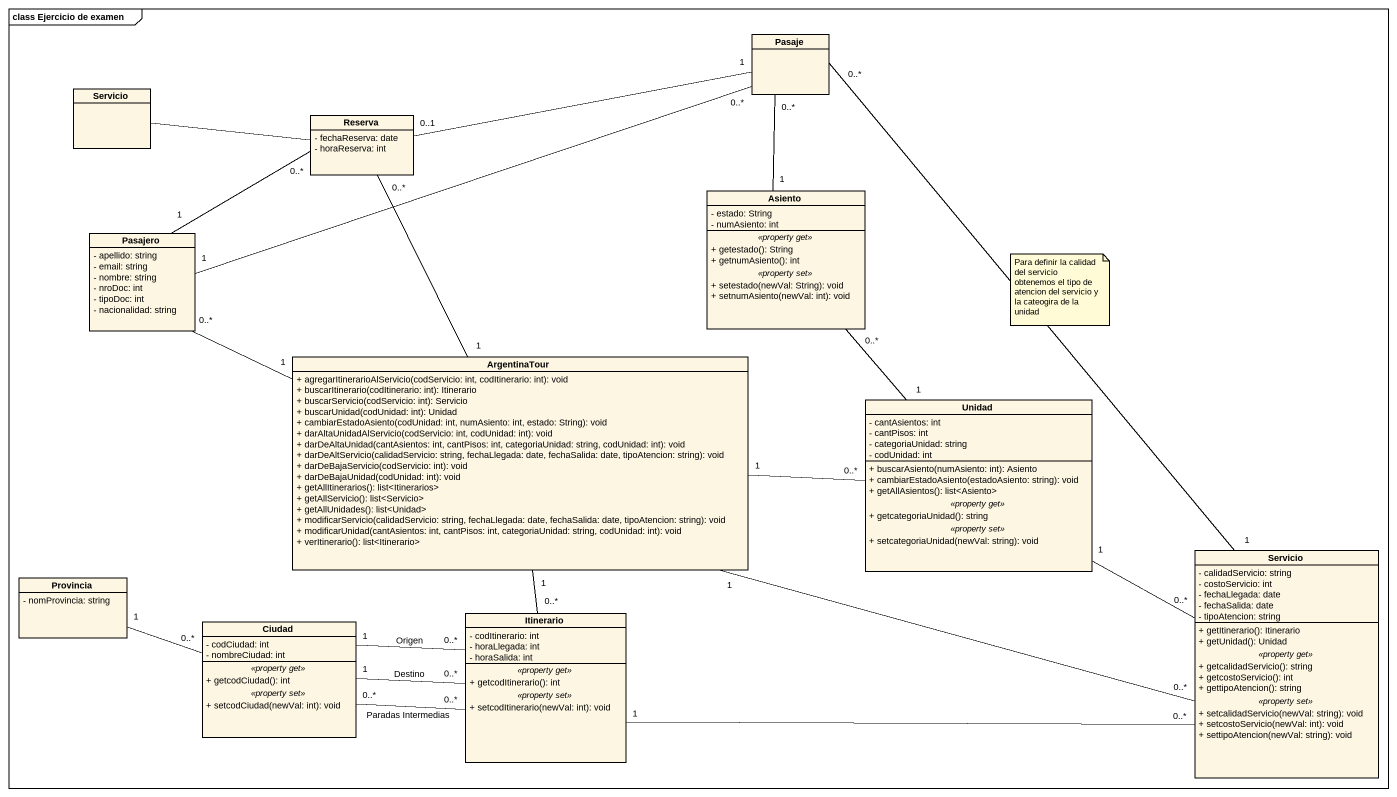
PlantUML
@startuml
mainframe class Ejercicio de examen
hide circle
hide empty members
skinparam classAttributeIconSize 0
class Pasaje
class Servicio
class Reserva {
  - fechaReserva: date
  - horaReserva: int
}
class Asiento {
  - estado: String
  - numAsiento: int
  .. <<property get>> ..
  + getestado(): String
  + getnumAsiento(): int
  .. <<property set>> ..
  + setestado(newVal: String): void
  + setnumAsiento(newVal: int): void
}
class Pasajero {
  - apellido: string
  - email: string
  - nombre: string
  - nroDoc: int
  - tipoDoc: int
  - nacionalidad: string
}
class ArgentinaTour {
  + agregarItinerarioAlServicio(codServicio: int, codItinerario: int): void
  + buscarItinerario(codItinerario: int): Itinerario
  + buscarServicio(codServicio: int): Servicio
  + buscarUnidad(codUnidad: int): Unidad
  + cambiarEstadoAsiento(codUnidad: int, numAsiento: int, estado: String): void
  + darAltaUnidadAlServicio(codServicio: int, codUnidad: int): void
  + darDeAltaUnidad(cantAsientos: int, cantPisos: int, categoriaUnidad: string, codUnidad: int): void
  + darDeAltServicio(calidadServicio: string, fechaLlegada: date, fechaSalida: date, tipoAtencion: string): void
  + darDeBajaServicio(codServicio: int): void
  + darDeBajaUnidad(codUnidad: int): void
  + getAllItinerarios(): list<Itinerarios>
  + getAllServicio(): list<Servicio>
  + getAllUnidades(): list<Unidad>
  + modificarServicio(calidadServicio: string, fechaLlegada: date, fechaSalida: date, tipoAtencion: string): void
  + modificarUnidad(cantAsientos: int, cantPisos: int, categoriaUnidad: string, codUnidad: int): void
  + verItinerario(): list<Itinerario>
}
class Unidad {
  - cantAsientos: int
  - cantPisos: int
  - categoriaUnidad: string
  - codUnidad: int
  --
  + buscarAsiento(numAsiento: int): Asiento
  + cambiarEstadoAsiento(estadoAsiento: string): void
  + getAllAsientos(): list<Asiento>
  .. <<property get>> ..
  + getcategoriaUnidad(): string
  .. <<property set>> ..
  + setcategoriaUnidad(newVal: string): void
}
class "Servicio" as Servicio_2 {
  - calidadServicio: string
  - costoServicio: int
  - fechaLlegada: date
  - fechaSalida: date
  - tipoAtencion: string
  --
  + getItinerario(): Itinerario
  + getUnidad(): Unidad
  .. <<property get>> ..
  + getcalidadServicio(): string
  + getcostoServicio(): int
  + gettipoAtencion(): string
  .. <<property set>> ..
  + setcalidadServicio(newVal: string): void
  + setcostoServicio(newVal: int): void
  + settipoAtencion(newVal: string): void
}
class Provincia {
  - nomProvincia: string
}
class Ciudad {
  - codCiudad: int
  - nombreCiudad: int
  .. <<property get>> ..
  + getcodCiudad(): int
  .. <<property set>> ..
  + setcodCiudad(newVal: int): void
}
class Itinerario {
  - codItinerario: int
  - horaLlegada: int
  - horaSalida: int
  .. <<property get>> ..
  + getcodItinerario(): int
  .. <<property set>> ..
  + setcodItinerario(newVal: int): void
}
Pasaje "0..*" -- "1" Asiento
Pasaje "0..*" -- "1" Servicio_2
Servicio -right- Reserva
Reserva "0..1" -right- "1" Pasaje
Reserva "0..*" -- "1" ArgentinaTour
Asiento "0..*" -- "1" Unidad
Pasajero "1" -right- "0..*" Pasaje
Pasajero "1" -up- "0..*" Reserva
Pasajero "0..*" -right- "1" ArgentinaTour
ArgentinaTour "1" -right- "0..*" Unidad
ArgentinaTour "1" -right- "0..*" Servicio_2
ArgentinaTour "1" -- "0..*" Itinerario
Unidad "1" -right- "0..*" Servicio_2
Servicio_2 "0..*" -left- "1" Itinerario
Provincia "1" -right- "0..*" Ciudad
Ciudad "1" -right- "0..*" Itinerario : Origen
Ciudad "1" -right- "0..*" Itinerario : Destino
Ciudad "0..*" -right- "0..*" Itinerario : Paradas Intermedias
note as N1
  Para definir la calidad del servicio obtenemos el tipo de atencion del servicio y la cateogira de la unidad
end note
@enduml
